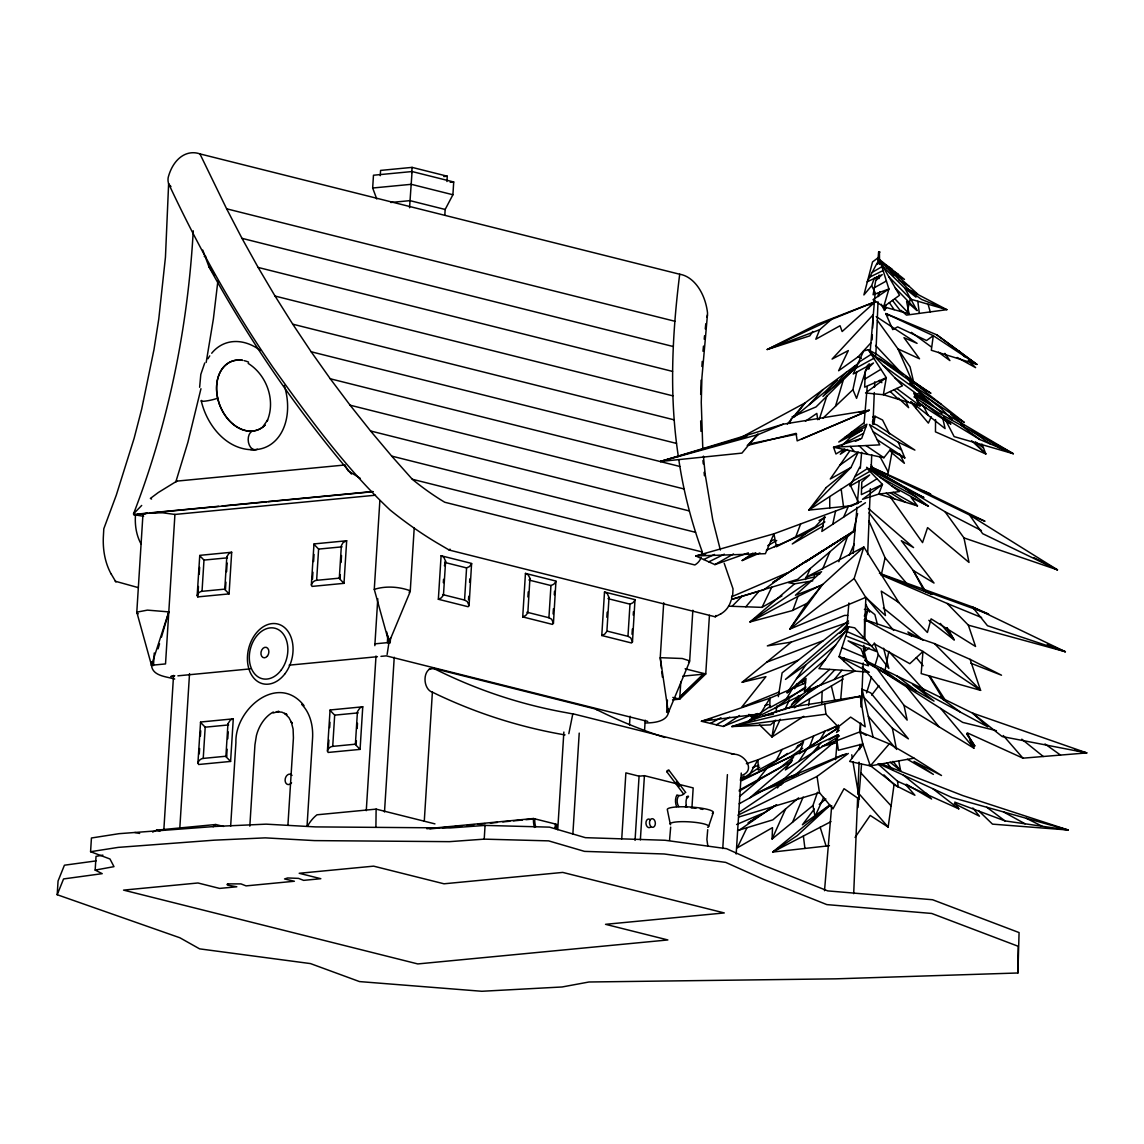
<?xml version="1.0" encoding="UTF-8"?>
<svg xmlns="http://www.w3.org/2000/svg" width="1144" height="1144" viewBox="0 0 1144 1144"><rect width="100%" height="100%" fill="white"/><g stroke="black" fill="none" stroke-linecap="round" stroke-linejoin="round"><path stroke-width="1.5" d="M935.549 419.591L935.463 431.86L985.842 453.968L981.967 444.087M1017.903 972.986L1018.217 946.288L931.702 913.455L826.84 904.604L763.334 879.264L725.682 862.39L664.206 853.982L584.527 851.379L548.634 840.869L484.212 839.138L449.435 841.655L314.543 840.611L265.279 837.866L214.343 840.168L118.175 847.389L90.576 851.708L91.434 837.994L119.033 833.676L215.215 826.454L266.137 824.152L315.401 826.897L450.307 827.941L485.07 825.41L549.506 827.141L585.385 837.665L665.079 840.268L726.54 848.676L764.192 865.55L827.698 890.89L932.574 899.742L1019.075 932.574L1017.903 972.986L835.849 978.835L588.988 981.995L562.104 986.972L481.853 991.276L359.488 981.581L310.496 963.591L199.614 948.862L179.865 937.765L57.2 894.722L58.058 881.009L64.421 865.207L96.053 860.903M678.363 456.57C669.083 396.181 672.157 334.649 679.693 274.245L199.928 153.897A43.129 28.929 84.5 0 0 168.268 177.191A8.88 5.949 84.5 0 0 168.225 182.11M700.7 394.423L701.072 380.137M375.918 826.383L376.119 809.123L316.988 814.8A52.281 35.064 84.5 0 0 307.622 825.925M821.707 703.589L822.136 691.419M817.502 792.277L812.926 805.562L772.086 839.01L772.5 827.627L737.251 847.876L746.975 827.698M853.696 893.678L857.642 797.683M857.785 794.122L859.101 762.119M859.616 749.678L859.83 744.344M860.345 731.903L860.703 723.008M861.361 707.021L863.177 662.977M863.391 657.7L863.906 645.23M864.192 638.123L865.879 597.197M867.638 554.482L870.341 488.645M871.142 469.069L871.728 454.826M872.972 424.581L874.288 392.549M874.516 387.201L874.731 381.867M875.832 355.169L878.02 301.787M878.234 296.453L878.392 292.893M878.964 278.65L879.121 275.089M879.55 264.421L879.436 251.837L878.621 251.98L877.577 264.393M872.086 339.925L872.329 334.877M872.643 328.142L873.272 314.671L832.074 359.087L848.333 350.565L838.624 370.756L858.257 356.699L870.87 342.871M859.902 732.803L860.331 724.181M861.203 706.906L862.104 689.231L870.741 692.892L908.407 738.867L892.391 728.213L863.977 697.44M193.25 230.816C187.845 327.427 168.44 423.494 133.533 513.842L133.748 514.628L373.016 491.691M57.2 894.722L63.564 878.935L102.216 873.659L95.166 870.098L96.039 856.384L102.874 855.126M174.689 679.05C166.81 676.576 152.424 676.247 151.494 665.265L136.794 612.169L142.928 514.714L146.275 513.37M153.21 665.608L151.494 665.265L151.723 661.804M154.268 652.995L153.51 665.136L151.494 665.265L168.797 611.883L147.404 610.124L136.794 612.169M375.475 495.209L174.932 514.442L165.522 663.92L151.494 665.265M163.821 830.129L173.545 675.418M179.794 828.327L189.532 673.616M197.154 595.752L199.757 555.355L231.689 552.252L229.072 593.893L197.798 596.896C195.91 594.808 199.685 591.248 202.03 591.319L225.482 589.06L225.926 582.124M197.798 596.896L198.441 586.486M199.213 574.331L199.642 567.395M202.03 591.319L203.989 560.088L199.685 555.641M197.912 763.262L200.572 722.021L233.276 718.847L230.587 761.432L198.613 764.492C196.553 762.219 200.672 758.329 203.232 758.415L226.684 756.155L227.127 749.22M199.27 753.853L199.614 748.534M200.386 736.107L200.729 730.787M203.232 758.415L205.191 727.184L200.486 722.336M229.072 593.893L224.753 589.46L226.812 556.699L229.086 553.267L231.689 552.252M226.583 571.714L227.127 563.034M230.587 761.432L225.883 756.584L227.956 723.694L230.43 719.948L233.276 718.847M227.77 738.809L228.214 731.874M230.645 826.225L235.921 742.513C234.663 709.223 277.935 672.457 304.047 705.648M249.821 826.154L254.94 744.773L256.413 735.578A32.604 23.538 -75.9 0 1 273.33 712.026M287.959 824.552L293.422 737.894L293.093 729.014L291.219 721.664L292.035 723.365L288.917 717.617L284.642 713.398L286.958 714.557L281.925 712.183L276.405 711.74L278.979 711.411L273.13 712.984M311.325 585.17L313.985 543.929L346.675 540.754L344.001 583.34L312.012 586.414C309.967 584.141 314.071 580.251 316.631 580.323L340.097 578.077L340.311 574.603M312.469 579.307L312.913 572.214M313.585 561.561L314.028 554.468M316.631 580.323L318.604 549.091L313.899 544.258M307.064 825.696L312.555 738.452A45.231 32.633 -75.9 0 0 301.701 704.418M327.398 751.222L330.073 709.981L362.762 706.806L360.074 749.391L328.099 752.452C326.054 750.178 330.158 746.288 332.718 746.374L356.17 744.115L356.385 740.654M328.428 747.132L328.871 740.039M329.658 727.613L329.987 722.293M344.001 583.34L339.296 578.506L341.37 545.602L343.1 542.542L346.675 540.754M341.084 562.462L341.513 555.512M332.718 746.374L334.677 715.143L329.972 710.295M376.748 198.97L372.672 188.016L373.473 175.232L412.069 171.543L453.71 181.982L452.91 194.752L445.159 209.466L444.83 214.786M380.251 175.704L380.58 170.413L412.083 167.381L447.261 176.205L446.918 181.51M360.074 749.391L355.369 744.544L357.443 711.654L359.931 707.907L362.762 706.806M357.157 728.499L357.486 723.294M387.115 654.497L388.974 642.499L374.274 589.389L379.851 500.8M374.832 645.674L377.777 598.741M366.266 810.71L376.004 655.998M409.552 207.736L412.069 171.543M411.754 172.687L412.083 167.381M387.787 635.778L387.358 642.713L390.204 642.885L390.533 637.68M389.189 639.024L388.974 642.499L374.946 643.843M384.498 811.983L394.237 657.257M414.228 527.741L410.224 591.534L388.974 642.499L386.743 632.003M424.281 821.135L432.389 692.163A12.041 8.079 84.5 0 1 425.211 676.762A12.041 8.079 84.5 0 1 435.95 669.412M438.352 599.27L441.098 555.755L443.815 557.228L445.602 561.275L443.472 595.109L441.255 597.912L438.352 599.27L468.082 606.72L469.069 605.605L471.6 563.42L441.098 555.755M443.329 582.711L443.543 579.336M444.401 565.779L445.602 561.275M469.069 605.605L467.281 601.558L464.564 600.071L466.58 567.91L469.483 566.552L471.7 563.749M468.511 599.756L468.74 596.281M469.612 582.353L469.827 578.878M484.212 839.138L485.07 825.41M522.722 616.916L525.453 573.401L528.185 574.889L529.944 578.206L527.842 612.755L525.625 615.572L522.722 616.916L552.438 624.381L553.439 623.251L555.955 581.066L525.453 573.401M527.913 596.982L528.228 591.891M553.439 623.251L551.651 619.204L548.92 617.731L550.95 585.556L553.853 584.198L556.07 581.395M553.095 613.928L553.424 608.708M554.297 594.78L554.525 591.305M557.729 829.743L563.863 732.046M572.844 834.362L579.221 733.104M601.773 635.521L604.504 592.006L607.235 593.479L609.008 597.525L606.892 631.359L604.676 634.162L601.773 635.521L631.488 642.971L632.475 641.856L635.006 599.671L604.504 592.006M606.849 617.274L607.178 612.197M632.475 641.856L630.702 637.809L627.97 636.321L629.986 604.161L632.904 602.802L635.12 599.999M632.031 634.276L632.36 629.057M633.247 615.129L633.461 611.64M621.735 838.867L625.882 772.872L639.081 776.19L644.415 775.675L676.361 783.697M629.5 725.039L630.058 716.216M635.049 840.382L639.081 776.19M644.53 730.887L645.202 720.219M640.368 839.882L644.415 775.675M663.706 602.759L660.245 657.686L661.432 668.339M667.41 700.099L666.652 712.24L668.368 712.583L689.617 661.618L692.849 610.238M645.373 722.951C654.182 722.994 669.798 721.464 668.582 709.108M680.823 681.581L679.708 699.156L672.572 699.842M691.948 807.521L693.178 787.916L679.722 784.541M672.844 697.425L679.708 699.156L705.748 673.973L709.437 615.272M722.751 848.548L727.412 774.631M736.178 854.01L741.269 773.044M701.901 366.495L702.23 361.418M916.201 408.58L916.43 405.276M916.873 398.67L917.202 393.722M678.835 459.874C683.483 491.276 691.419 522.193 702.33 552.009L702.273 552.938A103.146 38.081 38.5 0 1 702.016 554.511M732.689 594.88L733.032 588.874L724.195 563.234M858.014 807.507L861.546 764.306M824.509 890.718L831.702 805.719M835.606 759.673L837.708 734.877L839.381 735.992L785.37 769.926L793.764 756.613L780.537 767.338L739.267 790.132M840.769 698.712L842.728 675.675M843.929 661.489L844.229 657.943M846.789 627.813L848.891 603.002M853.095 553.367L856.999 507.278M857.299 503.732L859.244 480.68M860.302 468.268L861.646 452.323M864.049 423.952L867.209 386.715M868.711 368.997L869.154 363.678M870.212 351.265L875.174 292.764M876.218 280.351L876.519 276.805M199.628 387.273L200.815 374.374L204.719 363.005M217.889 280.966L213.385 318.947L206.177 362.433M716.03 615.472L715.214 616.788L449.192 550.049L436.522 542.613A155.341 57.343 38.5 0 1 390.133 510.038C345.374 467.896 308.823 417.431 273.101 367.524C233.104 309.366 198.513 247.633 168.626 183.712L168.397 182.926M702.959 351.237L703.488 346.089M704.203 339.21L704.547 335.778M705.262 328.9L705.791 323.752M707.435 314.943L701.915 377.706L701.258 402.431L702.816 449.349M805.876 664.778L785.47 679.393L838.152 633.433L848.705 626.712L818.918 668.654L854.925 671.113L839.053 656.699L868.496 665.779L860.889 648.734L848.076 640.826L876.461 651.522L854.74 627.856L848.705 626.712L839.053 656.699L869.297 672.243L854.925 671.113L804.489 691.619L806.034 678.449L787.115 692.792L805.876 664.778L844.744 632.274M855.068 837.422L870.212 815.443L888.159 827.069L894.05 784.684L883.926 774.888M873.959 423.723L875.031 416.273L882.567 420.02L889.574 433.933M808.608 705.562L809.58 698.812M774.588 720.52L771.986 736.993L759.502 724.753M775.875 712.354L776.876 706.034M778.349 696.667L782.11 672.844L848.519 620.949M707.721 829.686L706.892 839.496L707.836 846.031M887.658 475.661L891.862 452.881L890.061 449.964M884.755 671.742L888.816 651.437L924.624 690.804M832.746 524.252L835.578 511.025M823.079 418.089L852.909 389.689L856.784 371.671M881.466 574.145L885.099 557.814L868.897 520.892M200.958 388.703L187.931 442.156L175.804 481.953L176.848 481.109L345.202 464.964M669.555 840.168L670.684 827.112M907.607 310.296L910.238 299.056L946.874 309.666L906.477 315.115L901.157 310.396M853.138 532.36L857.6 513.584M568.825 733.661L572.787 713.942L566.38 712.698A918.732 662.991 -75.9 0 1 433.876 668.482L429.329 668.854M881.266 304.247L884.484 310.424L885.856 305.276M864.864 621.292L868.11 609.266L864.378 609.394M677.834 699.327L704.046 673.544L679.851 696.939M529.972 578.936L528.971 580.051L550.95 585.556M609.008 597.525L608.022 598.655L629.986 604.161M224.753 589.46L225.482 589.06M225.883 756.584L226.684 756.155M339.296 578.506L340.097 578.077M355.369 744.544L356.17 744.115M158.087 648.82L159.545 643.786M161.49 637.065L168.797 611.883M878.52 296.468L879.922 291.663M835.506 406.263L843.342 379.822M854.139 578.535L863.82 547.004L898.898 602.53L881.266 591.133L885.456 615.543L865.751 597.382L854.139 578.535L789.789 629.128L805.319 605.576L822.064 585.084L863.82 547.004L805.576 577.52L821.578 571.728L795.438 595.252L822.064 585.084L789.789 629.128L865.751 597.382M866.58 692.921L871.471 676.948M874.888 665.765L878.306 654.582L874.316 642.928M819.19 419.505L826.783 396.253M867.61 365.093L856.57 398.369L852.909 389.689M708.594 826.511L713.327 812.583M838.838 561.733L847.418 536.836M789.632 423.466L791.391 418.575M909.28 289.99L946.874 309.666L921.535 299.413L906.148 288.345L917.702 294.122L900.314 278.292L891.405 271.929L904.475 279.393L877.634 258.101L872.529 261.947L863.906 294.938L871.614 285.714L874.574 277.577M823.008 584.327L797.954 596.381L792.821 610.467L749.978 621.964L794.551 583.84L812.755 580.823M740.354 780.465L837.708 734.877L835.392 741.069L792.306 777.391M795.781 536.793L800.643 523.938M809.509 746.961L813.684 735.949M869.24 304.905L875.389 301.687L831.188 319.591L819.647 329.729L815.815 339.225L840.053 325.74L842.141 331.531L875.389 301.687L817.66 324.109L767.195 349.521L809.795 335.864L812.74 331.46M809.852 687.515L807.893 692.349L817.588 686.028M822.579 569.154L829.886 551.794M792.506 822.293L803.131 797.039M843.657 517.074L848.39 506.291M450.007 549.134L449.192 550.049M805.362 579.55L810.338 568.482M772.086 839.01L785.571 808.994M849.177 555.269L854.225 544.144M823.694 797.368L815.029 816.43L812.926 805.562M931.287 416.802L928.37 423.108L910.667 401.973M872.4 421.879L875.031 416.273L872.643 417.059M780.308 719.29L771.986 736.993L803.76 716.301M784.841 709.637L789.389 699.985M794.68 688.717L796.953 683.897M728.556 606.191L762.018 607.364L771.742 587.201M838.809 727.97L836.536 732.446L839.238 730.358M859.73 467.167L849.949 486.143L869.64 474.974L861.789 482.082L861.375 494.623L882.467 484.412L867.281 468.654L854.84 476.662M776.233 760.374L782.096 749.477M864.292 616.044L868.11 609.266L874.874 614.6L877.491 624.696M786.6 698.584L792.492 688.502M819.776 740.168L825.267 730.973M884.484 310.424L886.214 307.722M798.869 761.432L806.72 749.391M849.377 451.494L830.272 478.993L850.993 467.481L858.2 452.137L839.825 465.236M133.533 513.842L141.699 505.448M879.979 252.095L878.621 251.98M263.192 426.297L267.61 420.02L267.024 421.321C276.019 400.915 266.881 375.017 248.177 363.406M789.646 708.136L798.626 695.566M746.346 763.749L757.943 759.816L838.523 725.296L835.349 729.586L806.062 749.148M686.6 796.867C685.828 799.813 690.933 795.009 687.101 796.453M777.448 787.93L784.441 778.563L819.276 747.118M814.313 808.98L802.402 824.795L829.657 805.047M871.671 695.066L878.921 685.613M851.079 432.632L866.895 424.224L861.675 438.424L833.547 447.261L883.926 457.714L889.918 450.135L904.818 457.9L898.312 442.227L869.497 424.538L879.779 444.844L833.547 447.261L835.949 453.982L843.514 449.406M757.6 779.994L767.309 767.853M757.771 433.991L741.941 453.11L660.388 461.49L783.211 424.181L869.326 410.253L802.144 438.91M787.329 424.081L804.976 402.96L859.044 362.863M834.162 679.55L841.984 670.227M844.744 448.991L840.282 454.239L847.561 449.463M745.816 606.792L759.216 590.99L732.374 599.127M812.383 752.952L821.178 742.628M914.07 758.186L889.317 743.843L870.312 765.894L849.634 761.446L862.833 744L860.045 731.788L821.95 746.36L837.236 742.642L838.38 750.249L862.833 744L870.312 765.894L914.07 758.186L941.512 775.503L913.97 761.375L933.404 774.402L907.421 759.316M833.132 387.473L846.26 372.343M809.409 404.576L822.865 389.704M839.725 632.875L848.719 622.951M780.823 785.256L783.125 782.739L846.317 753.624M843.328 378.521L854.84 365.98M820.548 685.099L834.891 669.74M732.06 606.306L742.199 596.138M783.211 424.181L758.272 434.534L747.232 445.517L796.081 433.361L797.168 440.883L869.326 410.253L858.972 412.355M855.712 367.567L816.001 406.949L791.977 416.945M841.769 445.86L850.392 437.423L862.361 430.144L838.752 442.013L863.391 423.251M840.039 633.032L845.831 627.413M808.865 689.746L801.615 694.951L791.505 704.575L822.021 683.769M805.991 687.058L803.388 689.46L769.812 707.693L769.969 698.169L805.576 682.882M791.805 707.564L807.249 693.25M829.915 805.39L797.254 835.592L772.686 852.051L829.429 845.702M775.804 720.162L770.498 724.867L731.76 726.569L790.347 707.249L860.231 696.253L865.207 726.783L850.65 717.102L838.266 726.869L825.968 714.213L824.667 703.946L860.231 696.253L856.813 697.125M804.489 691.619L829.686 669.397M857.356 366.194L822.936 396.439L837.408 379.651L824.967 391.806L793.85 417.36L804.976 402.96L738.738 438.71M787.115 692.792L825.525 659.359M796.496 678.792L835.663 645.073M749.72 797.911L791.248 762.176M823.894 549.964L772.858 582.482L855.04 530.33L797.597 579.364L760.789 590.518M798.612 797.869L772.829 819.862L737.58 830.544M739.482 796.567L759.888 779.307M801.615 694.951L748.505 721.192L757.686 713.513M819.261 804.389L825.854 798.941M829.8 805.204L772.686 852.051L830.959 821.635M779.078 692.02L741.655 707.249L765.922 676.662L742.17 682.21L791.333 642.099L845.731 623.122M740.311 779.236L744.229 776.061M869.14 647.947L865.264 651.022L865.179 647.504M871.728 645.902L874.316 643.843L909.809 663.692L922.979 651.465L980.58 690.361L970.112 659.359L934.433 643.586L864.464 619.476L864.993 640.497M824.881 521.907L806.706 532.932L792.263 543.986L823.065 526.126M737.98 815.171L817.059 776.418L848.333 753.467M738.91 830.401L774.13 806.105M855.04 530.33L805.691 561.904L834.148 543.443M802.702 748.233L791.004 756.427L741.727 780.637M759.931 552.952L742.184 560.546L752.995 553.067M775.06 708.079L804.232 687.887M807.764 582.167L749.978 621.964L797.954 596.381M805.447 421.207L816.83 413.399L817.688 419.691M748.505 721.192L770.641 706.077M762.39 770.484L787.515 753.453M796.381 747.432L802.301 743.428L797.597 745.774M711.74 718.704L701.415 721.278L760.431 713.842L769.969 698.169L701.415 721.278L723.28 726.454L739.51 715.515M738.738 812.626L783.125 782.739L756.427 793.107L798.655 773.687L782.968 779.707L843.056 754.754M374.274 589.389C385.485 585.742 399.041 586.643 410.095 590.719L409.123 592.263M688.516 662.347L689.489 660.803L682.239 658.501L660.245 657.686L668.368 712.583M740.983 779.707L759.716 767.166M204.261 256.499L205.806 256.342M838.867 727.57L799.227 753.739L803.589 741.541L794.122 750.578L758.343 770.155L757.943 759.816L748.305 776.747L741.283 777.62M865.465 502.731L821.85 531.431L824.667 516.731L815.157 526.826L776.418 546.76L773.93 533.805L861.418 501.472M790.89 571.042L807.592 560.131M829.657 546.603L843.9 537.322M766.122 811.554L775.861 805.19M852.494 481.824L808.822 510.095L851.608 505.734M858.4 362.476L871.227 354.311M776.633 804.89L748.09 822.979L762.533 813.398L736.593 824.524M861.589 488.359L877.019 478.764M865.007 378.993L880.909 369.297M774.445 546.732L777.52 544.93M819.018 520.549L825.253 517.36M794.293 707.821L843.085 679.064M751.308 716.716L755.698 714.156M872.186 272.386L881.895 266.724M859.072 748.19L861.718 746.646M742.184 560.546L755.698 552.695M767.71 545.717L776.719 540.483M762.018 607.364L781.938 595.924M852.394 481.395L869.898 471.371M705.705 554.025L695.766 555.955L765.379 553.682L773.93 533.805L695.766 555.955L714.886 564.607L733.49 553.953M716.316 724.795L729.729 717.102M739.196 791.133L792.377 760.76M828.857 739.939L837.708 734.877M739.153 803.803L784.441 778.563M874.416 287.659L886.4 280.995M855.812 368.225L873.83 358.329M742.256 775.203C755.683 770.227 744.858 754.296 734.262 754.254L572.729 713.742M710.41 723.408L720.977 717.703M844.229 443.443L863.548 433.333M715.214 616.788L720.734 613.899M844.915 437.323L865.994 426.669M758.829 765.179L752.523 767.524M827.541 730.802L838.523 725.296M708.794 561.861L724.338 554.168M869.683 277.134L883.096 270.556M792.878 610.295L808.894 602.473M152.653 832.074L156.614 830.172L215.758 824.509L223.509 826.454M176.848 481.109L158.33 492.506L150.379 498.441L151.58 499.056M855.383 441.369L860.102 439.153M831.188 319.591L767.195 349.521L819.647 329.729M703.631 559.516L714.514 554.44M771.085 540.983L774.274 539.596M850.635 506.291L858.386 502.902M732.174 596.524L787.286 572.887L763.677 589.889L731.445 599.499M766.38 550.192L806.706 532.932M723.28 726.454L752.266 714.6M742.17 682.21L798.369 660.131M217.703 398.183L217.045 398.427A9.624 1.287 -12.5 0 1 205.663 401.058A9.624 1.287 -12.5 0 1 201.659 400.414M766.752 662.161L823.351 640.611M714.886 564.607L748.362 552.852M257.386 449.277L255.77 449.835A9.624 6.449 84.5 0 1 248.462 442.399A9.624 6.449 84.5 0 1 251.952 431.274L252.624 431.073M790.347 707.249L762.934 715.915L773.33 714.242M738.695 817.03L819.461 792.649L832.932 808.922L844.029 788.688L859.387 799.284L852.938 761.647M747.003 436.107L660.388 461.49L758.272 434.534M765.05 705.405L768.382 704.561M824.667 703.946L731.76 726.569L825.968 714.213M133.748 514.628L143.615 516.316M174.732 675.689L170.828 676.504L174.36 676.161M751.451 443.514L796.71 434.191M95.166 870.098L113.985 866.651L109.981 858.987L90.576 851.708M791.333 642.099L767.338 645.902L844.601 615.4L847.704 615.429M819.733 574.031L814.528 574.66L814.17 577.062L788.516 582.711L794.551 583.84M443.758 176.548L447.261 176.205M372.672 188.016L411.268 184.313L452.91 194.752M450.193 182.311L453.71 181.982M390.748 202.488L409.995 200.643L445.159 209.466M137.237 514.099L147.762 513.098M218.633 506.291L149.521 512.927L162.777 512.812L174.932 514.442M222.179 505.963L266.481 501.716M268.254 501.544L372.815 491.52M203.989 560.088L227.456 557.829M318.604 549.091L342.056 546.846M177.892 675.832L250.293 668.882M289.146 665.164L377.434 656.699M380.966 656.356L386.272 655.855L645.316 720.834M682.796 676.161L703.875 674.145M205.191 727.184L228.643 724.924M334.677 715.143L358.143 712.884M426.826 828.742L533.476 818.518L556.742 824.352A17.317 11.612 84.5 0 1 556.07 828.656M429.901 828.899L438.796 828.041M442.342 827.698L449.449 827.026M454.783 826.511L461.89 825.825M467.224 825.324L474.331 824.638M477.892 824.295L484.999 823.609M490.333 823.108L497.44 822.422M502.774 821.907L509.881 821.235M513.442 820.891L522.322 820.034M525.882 819.69L534.777 818.847A15.401 10.325 84.5 0 0 535.678 826.754M996.41 730.687L962.69 722.393L876.504 667.824L904.003 705.347L973.901 748.162L967.266 732.846L1022.965 758.172L1086.8 752.909L972.443 713.069L864.821 660.202M254.068 449.735C226.869 450.564 206.864 425.368 201.258 400.843M138.367 587.644L115.244 581.223M878.106 764.049L897.554 781.266L958.786 808.837L954.811 802.13L1005.033 820.92L1068.167 830.001L963.019 795.666L881.366 763.863M731.102 753.739L734.262 754.254M565.022 734.891L561.775 734.362A940.897 678.978 -75.9 0 1 437.895 694.837L432.389 692.163M134.849 832.489L139.639 833.447M1074.788 749.964L1086.8 752.909L1002.187 736.55L972.443 713.069L987.758 726.826L932.889 697.354L912.54 684.398L934.047 701.1L867.052 662.776M199.928 153.897L226.626 208.809L674.846 321.25M226.626 208.809L241.985 238.338L673.201 346.518M241.985 238.338L258.144 267.439L672.529 371.4M258.144 267.439L275.06 296.067L672.858 395.853M275.06 296.067L292.75 324.181L674.188 419.862M292.75 324.181L311.154 351.766L676.49 443.414M311.154 351.766L330.273 378.778L679.779 466.452M330.273 378.778L350.093 405.191L684.055 488.96M350.093 405.191L370.57 430.973L689.303 510.925M370.57 430.973L391.691 456.098L695.523 532.317M391.691 456.098L412.283 479.25L702.33 552.009M444.616 562.405L466.58 567.91M607.564 631.216L627.97 636.321M548.92 617.731L526.955 612.212L527.842 612.755M442.585 594.565L464.564 600.071M685.113 668.797L705.748 673.973M433.876 668.482L595.423 709.008A918.732 662.991 -75.9 0 0 664.764 737.48M376.119 809.123L434.949 823.88M156.614 830.172L160.074 831.044M904.847 288.231L917.03 310.51L906.606 301.458L909.08 313.799L883.668 306.807L873.029 299.656L888.917 288.989L880.508 262.333L877.191 262.905L867.166 281.867L882.253 274.603L875.746 280.552L873.086 294.78L888.917 288.989L883.668 306.807L899.513 295.281L880.508 262.333L886.142 266.152L915.972 297.154L904.847 288.231L883.025 266.709M880.737 574.774L947.118 603.446L968.353 625.153L1065.379 651.737L972.286 606.878L879.421 573.273M685.756 792.535L668.954 770.269L667.438 770.427L666.723 771.642L683.526 793.907M905.705 376.333L930.916 393.293L908.136 379.608L930.301 403.918L913.727 393.15L920.105 405.891L883.354 394.723L865.55 392.964L886.314 377.677L868.267 349.707L863.591 350.979L853.224 373.974L873.487 362.991L865.35 370.842L864.649 387.144L886.314 377.677L883.354 394.723L902.444 385.8L868.267 349.707L876.976 354.454L925.61 390.361L908.107 379.608L872.8 354.497M868.954 469.011L905.648 488.774L928.413 506.191L911.153 497.511L917.474 505.891L878.721 494.094L862.476 499.327L882.467 484.412L878.721 494.094L899.399 491.591L866.623 467.281M645.259 720.606L647.761 721.449M904.218 487.258L944.987 511.711L963.963 537.894L1057.485 569.869L969.554 515L871.156 467.052M845.731 635.95L871.042 645.616M970.841 663.22L1001.515 675.217L970.112 659.359M880.994 574.317L932.088 594.437L923.394 590.476L988.673 614.128L972.286 606.878L987.486 625.725L1065.379 651.737L1047.303 644.358M872.472 423.223L877.005 425.025L914.9 450.107L898.312 442.227M947.118 603.446L981.609 617.531M889.317 743.843L860.045 731.788L866.165 735.335M936.764 334.82L976.833 364.407L936.764 334.82L885.771 313.542L892.749 329.615L897.625 326.884L926.54 340.526L933.289 335.664L976.833 364.407L931.316 350.264L933.289 335.664L885.771 313.542L888.616 315.63M841.941 647.704L864.692 657.257M917.831 402.702L950.693 423.995L943.314 417.331L979.865 439.525L1013.341 453.739L915.1 395.867M847.118 631.645L865.608 639.696M870.355 468.239L923.923 497.583L905.648 488.774M872.529 623.051L864.464 619.476L922.979 651.465L921.177 673.601L980.58 690.361L934.433 643.586M595.423 709.008L597.382 709.881M871.199 466.966L930.673 494.051L922.507 490.847L984.97 521.264L969.554 515L982.639 533.662L1057.485 569.869L1033.718 557.586M878.363 763.62L952.037 797.554L1068.167 830.001L992.491 824.138L978.392 810.524M360.26 478.321L348.205 470.856L345.445 466.137M1026.397 818.332L1042.184 826.268M954.325 803.546L979.436 816.187L972.858 807.979M894.05 784.684L914.914 795.266L905.576 784.498M944.987 511.711L981.438 530.559M858.257 356.699L861.318 358.358M879.664 476.962L917.03 497.483M1003.56 811.954L1025.124 823.809M957.199 357.471L975.603 367.639L968.339 360.389M891.605 485.814L928.413 506.191M893.221 492.335L917.474 505.891M886.428 267.424L898.183 274.188M906.434 784.269L931.616 799.027L925.539 792.806M871.013 467.324L901.2 485.442M918.346 386.286L964.292 422.465L950.736 414.328L964.106 425.768M899.027 280.137L909.008 286.2M136.922 612.969L138.281 613.785M882.324 263.063L891.891 268.983M890.218 492.692L905.147 502.13M864.793 660.403L875.046 666.895M873.115 431.674L901.558 450.064M913.942 396.882L938.252 412.755L1013.341 453.739L954.139 436.608L943.771 416.631M876.19 316.588L917.073 343.372L903.96 337.666L919.519 358.801L897.926 348.863L877.376 320.377M877.148 439.653L904.818 457.9M909.566 383.197L941.326 404.375M879.007 358.387L899.77 372.343M926.611 397.154L964.292 422.465M986.342 439.01L999.57 447.89M865.951 445.559L883.926 457.714M886.157 493.193L894.679 498.941M971.571 430.945L990.518 444.058M1045.001 743.957L1060.531 755.083M970.455 742.828L974.759 745.917L967.109 734.033M881.266 668.282L899.027 681.066M883.225 365.508L919.204 391.763M911.425 332.361L931.373 346.99M938.509 352.223L949.906 360.589L944.887 353.353M939.739 697.011L960.331 712.083M894.865 377.806L930.301 403.918M896.739 388.474L920.105 405.891M986.743 807.249L1005.033 820.92M960.703 425.01L979.865 439.525M975.331 441.827L983.497 448.005M922.822 402.688L950.693 423.995M896.967 675.99L916.544 691.076M869.14 764.735L898.226 787.158L897.554 781.266M916.859 400.901L926.397 408.265M928.842 620.305L954.125 639.839L947.003 627.77M932.803 788.688L958.786 808.837M915.872 388.774L941.469 408.751L952.323 419.819M911.167 401.959L945.087 428.585L942.87 418.647M903.274 775.089L928.17 795.051M1021.778 739.181L1043.285 756.499M890.089 762.19L900.628 770.699L898.726 760.889M883.311 607.993L922.951 640.082L907.921 631.988L911.325 636.035M412.283 479.25L413.928 480.609A103.146 38.081 38.5 0 0 444.744 502.245L694.823 564.964A103.146 38.081 38.5 0 0 701.201 557.457M666.723 771.642L668.954 770.269M918.618 393.164L942.084 413.299M891.862 452.881L904.389 463.32L899.713 454.039M868.425 508.522L913.57 547.576L901.315 540.683L934.033 583.054L913.169 570.427L869.054 512.855M893.979 389.761L908.407 402.345M971.685 440.812L985.842 453.968L974.788 442.714M879.321 380.337L881.867 382.711M898.426 398.155L908.622 407.664L905.976 401.358M890.218 391.52L898.483 399.327M859.258 445.917L867.896 454.382M748.905 714.356L754.826 720.162M958.672 350.736L964.721 356.771M214.5 274.774L208.966 266.809L202.76 250.093M888.831 276.762L910.939 299.37M895.294 287.973L917.03 310.51M896.782 600.486L927.412 632.489L931.102 618.861L975.546 646.474L968.353 625.153M894.78 298.727L909.08 313.799M894.25 275.718L877.634 258.101L879.893 262.934M875.589 345.431L902.988 374.717M860.846 772.858L891.104 805.876M969.983 740.668L974.759 745.917L966.766 734.091M859.13 793.85L888.159 827.069M1003.259 735.52L1022.965 758.172M886.915 762.948L892.749 769.683M868.31 716.287L895.38 748.133M885.099 557.814L906.963 583.798M940.325 623.437L954.125 639.839L946.774 627.841M862.304 666.823L907.149 720.119L904.003 705.347M351.48 474.074C297.054 410.11 249.306 340.469 208.966 266.809M866.408 597.84L893.621 630.43M916.301 657.586L923.108 665.736M940.654 708.436L973.901 748.162M892.935 761.346L900.628 770.699M906.82 687.015L938.952 726.755M850.178 446.389L854.282 451.565M892.492 300.4L900.986 311.568M878.306 654.582L888.831 668.411L883.597 648.233M676.233 782.081L679.393 786.257M890.633 497.511L922.55 542.599L927.569 527.613L969.011 562.433L963.963 537.894M889.374 302.659L894.136 309.681M943.771 700.128L929.142 676.247M929.8 676.133L946.059 701.372M803.446 680.408L805.262 683.44M925.639 591.548L913.169 570.427L923.866 590.29M111.097 573.816L115.916 582.01M227.07 557.628L226.812 556.699M228.228 724.695L227.956 723.694M879.908 456.513L888.302 472.157M871.614 285.714L874.831 291.892M923.48 406.192L928.127 415.272M871.156 464.707L872.758 467.853M865.779 604.275L869.626 612.126M849.592 483.712L858.257 501.887M912.083 381.023L897.926 348.863L910.052 366.838L913.699 382.296M865.765 617.96L866.909 621.292M820.162 827.269L826.097 846.074M720.362 550.035L712.784 520.091L705.19 474.388M863.262 648.119L867.123 661.675M928.084 304.218L930.244 311.912M801.93 680.852L802.731 684.183M831.359 685.985L834.877 700.771M862.104 689.231L873.144 737.322M670.227 823.852L667.281 809.394A23.094 3.975 3.6 0 1 694.394 807.321A23.094 3.975 3.6 0 1 712.254 813.541M868.682 367.324L868.968 368.74M892.391 728.213L896.51 749.449M851.765 754.797L852.351 758.229M142.928 514.714L143.057 515.515M817.059 776.418L819.461 792.649M841.169 489.16L843.5 506.563M917.803 301.244L919.333 313.385M803.374 836.035L804.933 848.448M661.818 671.885L662.419 677.205M703.417 456.141L705.233 474.703M702.931 460.517L703.274 463.892M704.089 472.343L704.432 475.718M700.972 431.374L700.686 420.906M829.729 496.553L829.757 507.965M140.955 543.772A113.328 68.611 -38.4 0 1 135.535 514.257M170.971 186.529A12.713 8.523 84.5 0 1 170.342 185.929M170.027 185.6A12.713 8.523 84.5 0 1 168.626 183.712L165.451 257.2L158.773 319.033L154.011 349.449L141.684 409.109L134.134 438.281L116.288 495.166L103.804 528.757L103.317 537.551A155.341 94.051 -38.4 0 0 111.054 573.845M679.693 274.245A43.129 28.929 84.5 0 1 707.478 312.455A8.88 5.949 84.5 0 1 706.906 317.245M731.03 600.457A155.341 57.343 38.5 0 1 720.763 613.928M731.903 595.767A155.341 57.343 38.5 0 1 731.545 598.169M213.142 826.783A52.281 35.064 84.5 0 1 215.758 824.509M284.255 385.414A55.727 40.669 69.2 0 1 250.436 449.492M207.993 358.744A55.727 40.669 69.2 0 1 209.752 355.884M211.697 353.239A55.727 40.669 69.2 0 1 260.332 350.407M244.172 360.66A36.651 26.741 69.2 0 1 248.591 362.133M534.505 827.427A17.317 11.612 84.5 0 1 533.476 818.518M555.455 824.023A15.401 10.325 84.5 0 1 554.854 827.856M650.736 826.869A4.333 2.903 84.5 0 1 645.988 823.737A4.333 2.903 84.5 0 1 649.878 819.419M291.563 782.768A5.291 3.818 -75.9 0 1 286.029 783.297A5.291 3.818 -75.9 0 1 286.5 775.932A5.291 3.818 -75.9 0 1 292.02 775.403M670.641 824.738A19.248 3.303 3.6 0 1 690.318 821.921A19.248 3.303 3.6 0 1 707.707 827.312M691.176 807.864A18.476 3.175 3.6 0 1 695.924 808.293M700.271 808.922A18.476 3.175 3.6 0 1 702.816 809.409M676.69 806.606A9.624 6.449 84.5 0 1 676.948 794.98A13.299 8.923 84.5 0 0 684.641 793.221M678.835 806.62A7.164 4.805 84.5 0 1 678.978 795.552M686.214 805.347A7.164 4.805 84.5 0 1 685.356 806.949M686.672 807.335A11.168 7.479 84.5 0 1 687.244 796.667M826.168 487.573L808.822 510.095L850.993 467.481L826.168 487.573M227.842 883.883L226.984 884.469L227.67 885.17L236.822 886.772L219.605 888.416L197.969 882.982L123.552 890.118L417.803 963.934L667.867 939.953L605.534 924.323L724.281 912.941L562.748 872.414L444.001 883.797L373.616 866.151L299.199 873.287L320.835 878.706L303.618 880.365L298.527 878.377L287.673 877.963L284.541 878.949L294.38 881.252L246.06 885.885L240.969 883.897L227.842 883.883M284.97 673.744A30.788 22.222 -75.9 0 0 277.963 624.066A30.788 22.222 -75.9 0 0 247.776 663.82A30.788 22.222 -75.9 0 0 284.97 673.744M219.233 403.689A36.679 26.77 69.2 0 0 265.122 425.01A36.651 26.741 69.2 0 1 219.262 403.689A36.651 26.741 69.2 0 1 242.7 360.36A36.679 26.77 69.2 0 0 219.233 403.689M650.035 820.248A4.333 2.903 84.5 0 0 652.151 827.269A4.333 2.903 84.5 0 0 655.083 821.506A4.333 2.903 84.5 0 0 650.035 820.248M281.038 670.255A26.026 18.776 -75.9 0 0 275.118 628.285A26.026 18.776 -75.9 0 0 249.607 661.861A26.026 18.776 -75.9 0 0 281.038 670.255M267.467 655.998A5.362 3.875 -75.9 0 0 266.252 647.347A5.362 3.875 -75.9 0 0 260.989 654.268A5.362 3.875 -75.9 0 0 267.467 655.998"/></g></svg>
